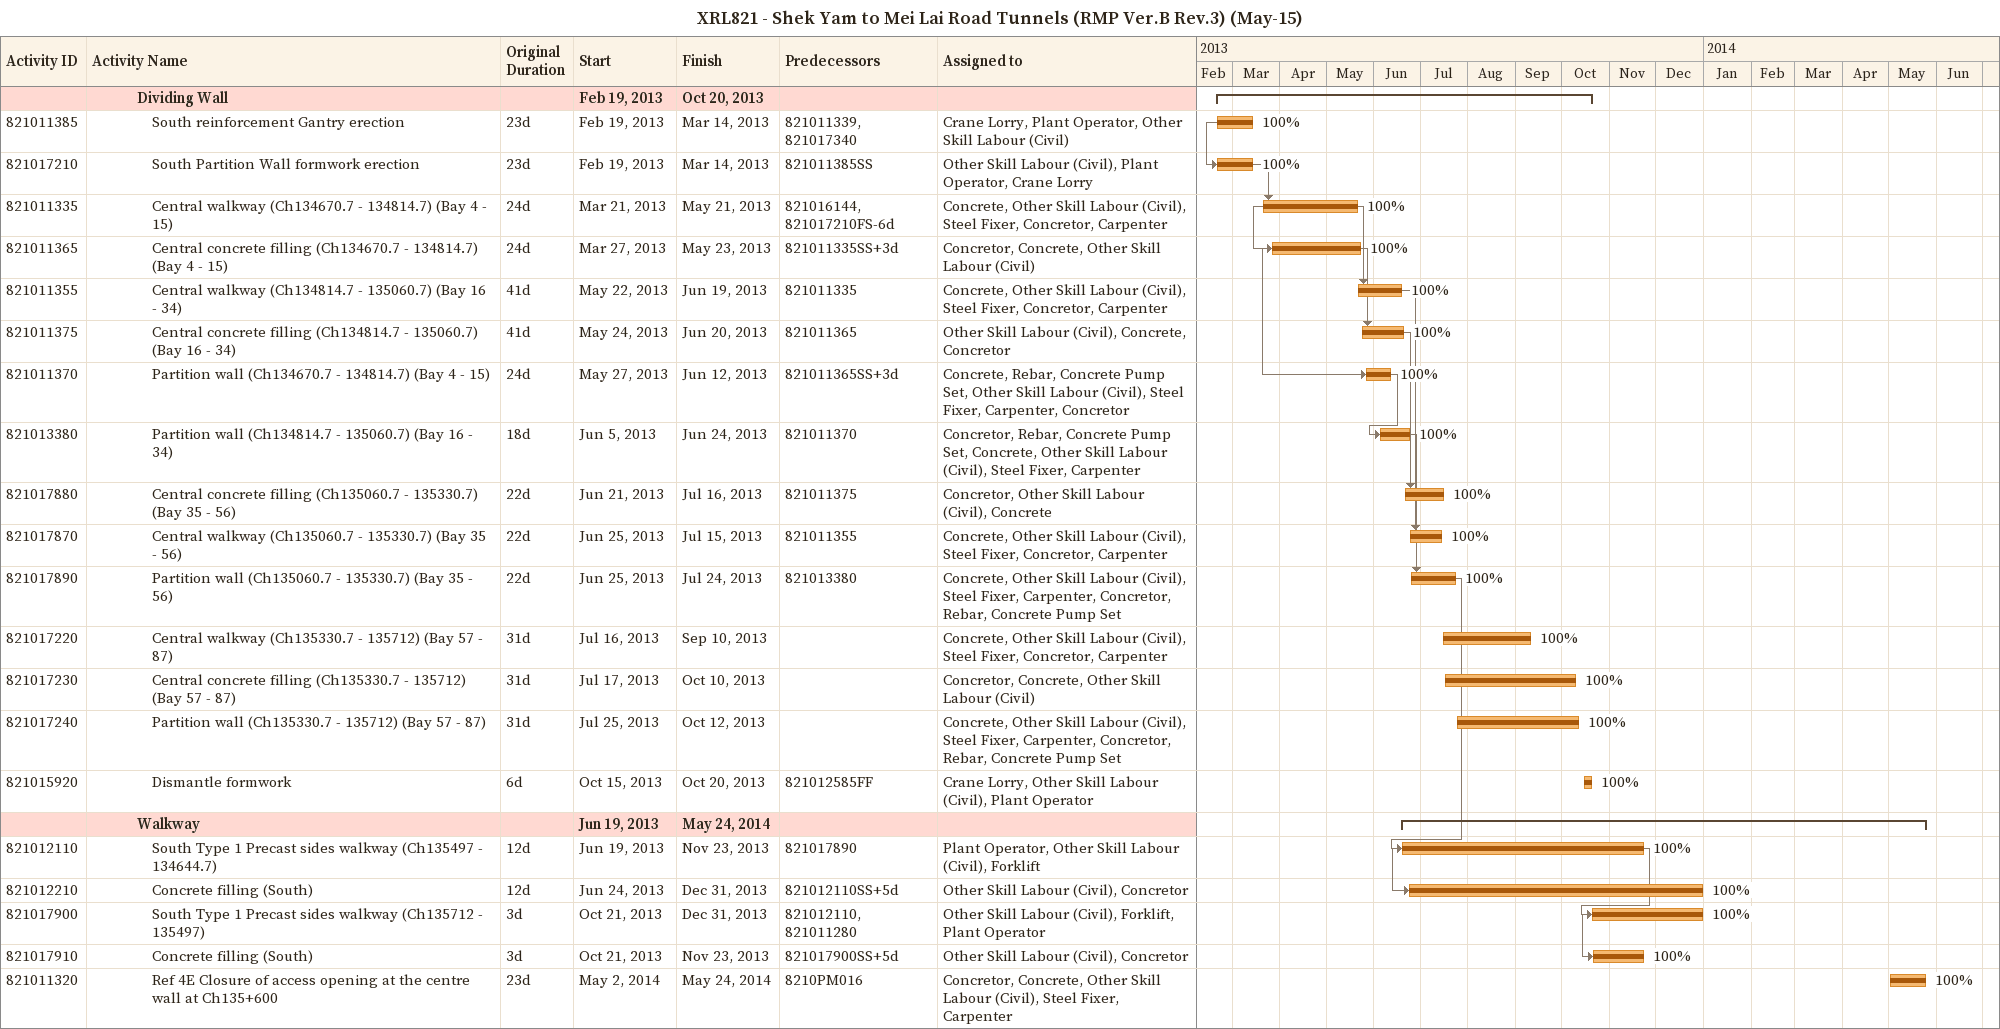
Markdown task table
XRL821 - Shek Yam to Mei Lai Road Tunnels (RMP Ver.B Rev.3) (May-15)

| ID | Level | Task | Original duration | Start | Finish | Predecessors | Resources | % complete |
|---|---|---|---|---|---|---|---|---|
|  | 4 | **Dividing Wall** |  | 2013-02-19 | 2013-10-20 |  |  |  |
| 821011385 | 5 | South reinforcement Gantry erection | 23d | 2013-02-19 | 2013-03-14 | 821011339, 821017340 | Crane Lorry, Plant Operator, Other Skill Labour (Civil) | 100 |
| 821017210 | 5 | South Partition Wall formwork erection | 23d | 2013-02-19 | 2013-03-14 | 821011385SS | Other Skill Labour (Civil), Plant Operator, Crane Lorry | 100 |
| 821011335 | 5 | Central walkway (Ch134670.7 - 134814.7) (Bay 4 - 15) | 24d | 2013-03-21 | 2013-05-21 | 821016144, 821017210FS-6d | Concrete, Other Skill Labour (Civil), Steel Fixer, Concretor, Carpenter | 100 |
| 821011365 | 5 | Central concrete filling (Ch134670.7 - 134814.7) (Bay 4 - 15) | 24d | 2013-03-27 | 2013-05-23 | 821011335SS+3d | Concretor, Concrete, Other Skill Labour (Civil) | 100 |
| 821011355 | 5 | Central walkway (Ch134814.7 - 135060.7) (Bay 16 - 34) | 41d | 2013-05-22 | 2013-06-19 | 821011335 | Concrete, Other Skill Labour (Civil), Steel Fixer, Concretor, Carpenter | 100 |
| 821011375 | 5 | Central concrete filling (Ch134814.7 - 135060.7) (Bay 16 - 34) | 41d | 2013-05-24 | 2013-06-20 | 821011365 | Other Skill Labour (Civil), Concrete, Concretor | 100 |
| 821011370 | 5 | Partition wall (Ch134670.7 - 134814.7) (Bay 4 - 15) | 24d | 2013-05-27 | 2013-06-12 | 821011365SS+3d | Concrete, Rebar, Concrete Pump Set, Other Skill Labour (Civil), Steel Fixer, Carpenter, Concretor | 100 |
| 821013380 | 5 | Partition wall (Ch134814.7 - 135060.7) (Bay 16 - 34) | 18d | 2013-06-05 | 2013-06-24 | 821011370 | Concretor, Rebar, Concrete Pump Set, Concrete, Other Skill Labour (Civil), Steel Fixer, Carpenter | 100 |
| 821017880 | 5 | Central concrete filling (Ch135060.7 - 135330.7) (Bay 35 - 56) | 22d | 2013-06-21 | 2013-07-16 | 821011375 | Concretor, Other Skill Labour (Civil), Concrete | 100 |
| 821017870 | 5 | Central walkway (Ch135060.7 - 135330.7) (Bay 35 - 56) | 22d | 2013-06-25 | 2013-07-15 | 821011355 | Concrete, Other Skill Labour (Civil), Steel Fixer, Concretor, Carpenter | 100 |
| 821017890 | 5 | Partition wall (Ch135060.7 - 135330.7) (Bay 35 - 56) | 22d | 2013-06-25 | 2013-07-24 | 821013380 | Concrete, Other Skill Labour (Civil), Steel Fixer, Carpenter, Concretor, Rebar, Concrete Pump Set | 100 |
| 821017220 | 5 | Central walkway (Ch135330.7 - 135712) (Bay 57 - 87) | 31d | 2013-07-16 | 2013-09-10 |  | Concrete, Other Skill Labour (Civil), Steel Fixer, Concretor, Carpenter | 100 |
| 821017230 | 5 | Central concrete filling (Ch135330.7 - 135712) (Bay 57 - 87) | 31d | 2013-07-17 | 2013-10-10 |  | Concretor, Concrete, Other Skill Labour (Civil) | 100 |
| 821017240 | 5 | Partition wall (Ch135330.7 - 135712) (Bay 57 - 87) | 31d | 2013-07-25 | 2013-10-12 |  | Concrete, Other Skill Labour (Civil), Steel Fixer, Carpenter, Concretor, Rebar, Concrete Pump Set | 100 |
| 821015920 | 5 | Dismantle formwork | 6d | 2013-10-15 | 2013-10-20 | 821012585FF | Crane Lorry, Other Skill Labour (Civil), Plant Operator | 100 |
|  | 4 | **Walkway** |  | 2013-06-19 | 2014-05-24 |  |  |  |
| 821012110 | 5 | South Type 1 Precast sides walkway (Ch135497 - 134644.7) | 12d | 2013-06-19 | 2013-11-23 | 821017890 | Plant Operator, Other Skill Labour (Civil), Forklift | 100 |
| 821012210 | 5 | Concrete filling (South) | 12d | 2013-06-24 | 2013-12-31 | 821012110SS+5d | Other Skill Labour (Civil), Concretor | 100 |
| 821017900 | 5 | South Type 1 Precast sides walkway (Ch135712 - 135497) | 3d | 2013-10-21 | 2013-12-31 | 821012110, 821011280 | Other Skill Labour (Civil), Forklift, Plant Operator | 100 |
| 821017910 | 5 | Concrete filling (South) | 3d | 2013-10-21 | 2013-11-23 | 821017900SS+5d | Other Skill Labour (Civil), Concretor | 100 |
| 821011320 | 5 | Ref 4E Closure of access opening at the centre wall at Ch135+600 | 23d | 2014-05-02 | 2014-05-24 | 8210PM016 | Concretor, Concrete, Other Skill Labour (Civil), Steel Fixer, Carpenter | 100 |
